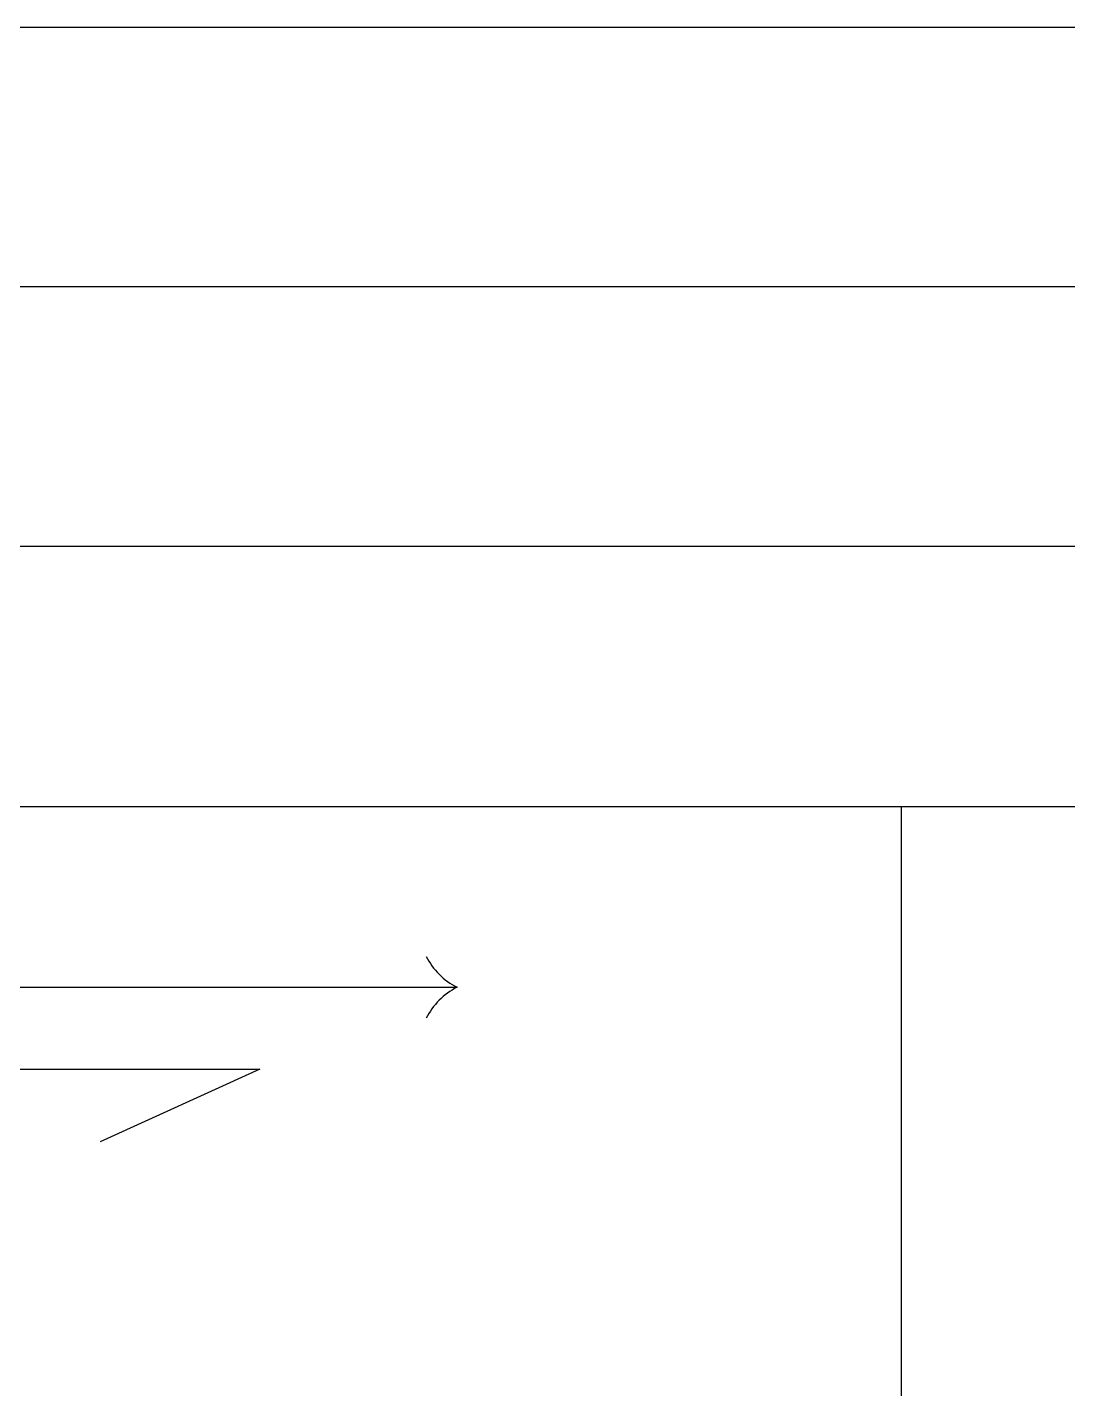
# Model space of a CAD drawing. Header units: millimetres. Extents: x -187744 to 2148, y -49419 to 6550.
# Drawn here: x -7548.2 to -7281, y -6911 to -6561.5 of the extents above; entities that cross this region are included whole.
import ezdxf

# ---------------------------------------------------------------- set-up
doc = ezdxf.new("R2010")
doc.units = ezdxf.units.MM
doc.header["$LTSCALE"] = 1000
doc.header["$MEASUREMENT"] = 0
for name, color, linetype in [('A-WINDOW', 12, 'Continuous'), ('FC-FLOOR', 138, 'Continuous'), ('FF-FURNA', 40, 'Continuous')]:
    doc.layers.add(name, color=color, linetype=linetype)

# ---------------------------------------------------------------- blocks, each defined once
blk = doc.blocks.new('DRAPES2')
for p, q in [((0, 0), (81.978791, 37.28843)), ((186.315455, 0), (0, 0))]:
    blk.add_line(p, q)
blk = doc.blocks.new('06BDR-PR2')
blk.add_line((343.05278, 0), (0, 0))
for centre, start, end in [((-16.36278, 32.15112), 296.97307289, 333.18225372), ((-16.36278, -32.15112), 26.81774628, 63.02692711)]:
    blk.add_arc(centre, 36.07541, start, end)
blk = doc.blocks.new('1#2#平面图$0$$TCHSYS$WIN2D')
for p, q in [((-0.5, 0.5), (0.5, 0.5)), ((0.5, 0.16667), (-0.5, 0.16667)), ((0.5, -0.16667), (-0.5, -0.16667)), ((-0.5, -0.5), (0.5, -0.5))]:
    blk.add_line(p, q)

msp = doc.modelspace()

# ---------------------------------------------------------------- linework, layer by layer
at = {"layer": 'FC-FLOOR', "linetype": 'ByBlock'}
msp.add_line((-7323.69, -7386.46), (-7323.69, -6761.46), dxfattribs=at)

# ---------------------------------------------------------------- block references
at = {"layer": 'A-WINDOW', "xscale": 2000, "yscale": 200, "zscale": 200}
msp.add_blockref('1#2#平面图$0$$TCHSYS$WIN2D', (-6865.36, -6661.46), dxfattribs=at)
at = {"layer": 'FF-FURNA', "xscale": 0.4999999999999999, "yscale": 0.4999999999999999, "zscale": 0.4999999999999999, "rotation": 180}
for name, p in [('06BDR-PR2', (-7437.82, -6807.91)), ('DRAPES2', (-7488.42, -6828.95))]:
    msp.add_blockref(name, p, dxfattribs=at)

doc.saveas('drawing.dxf')
